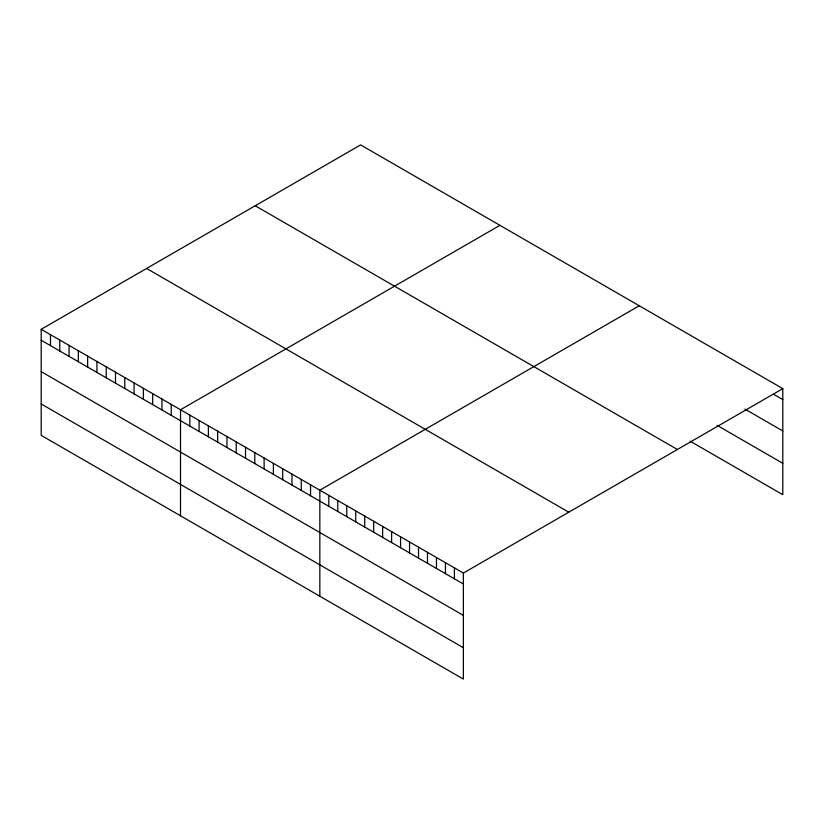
<?xml version="1.0" encoding="UTF-8"?>
<svg xmlns="http://www.w3.org/2000/svg" width="824" height="824" viewBox="0 0 824 824"><rect width="100%" height="100%" fill="white"/><g stroke="black" fill="none" stroke-linecap="round" stroke-linejoin="round"><path stroke-width="1.24" d="M41.2 329.312L463.376 573.051L463.376 679.1L41.2 435.36L41.2 329.312L360.624 144.9L782.8 388.64L782.8 494.688L690.1 441.159M499.941 225.333L180.518 409.744L180.518 515.793M639.259 305.766L319.836 490.187L319.836 596.236M463.376 573.051L782.8 388.64M773.829 394.408L782.8 399.578M744.917 409.095L782.8 430.962M717.014 425.318L782.8 463.304M255.213 205.753L677.39 449.492M146.61 268.459L568.787 512.198M41.2 340.261L463.376 584M41.2 371.645L463.376 615.384M41.2 403.976L463.376 647.716M454.405 567.88L454.405 578.819M445.434 562.699L445.434 573.638M436.463 557.518L436.463 568.467M427.491 552.337L427.491 563.286M418.52 547.157L418.52 558.106M409.549 541.976L409.549 552.925M400.577 536.795L400.577 547.744M391.606 531.624L391.606 542.563M382.635 526.443L382.635 537.382M373.663 521.262L373.663 532.201M364.692 516.082L364.692 527.03M355.721 510.901L355.721 521.85M346.75 505.72L346.75 516.669M337.778 500.539L337.778 511.488M328.807 495.368L328.807 506.307M310.545 484.821L310.545 495.77M301.265 479.455L301.265 490.404M291.974 474.099L291.974 485.037M282.683 468.732L282.683 479.681M273.393 463.376L273.393 474.315M264.113 458.01L264.113 468.959M254.822 452.644L254.822 463.593M245.531 447.288L245.531 458.226M236.241 441.922L236.241 452.87M226.96 436.566L226.96 447.504M217.67 431.199L217.67 442.148M208.379 425.833L208.379 436.782M199.089 420.477L199.089 431.416M189.808 415.111L189.808 426.06M171.227 404.388L171.227 415.337M161.947 399.022L161.947 409.971M152.656 393.666L152.656 404.605M143.366 388.3L143.366 399.249M134.075 382.933L134.075 393.882M124.795 377.577L124.795 388.516M115.504 372.211L115.504 383.16M106.214 366.855L106.214 377.794M96.923 361.489L96.923 372.438M87.643 356.123L87.643 367.071M78.352 350.767L78.352 361.705M69.061 345.4L69.061 356.349M59.771 340.044L59.771 350.983M50.491 334.678L50.491 345.627"/></g></svg>
